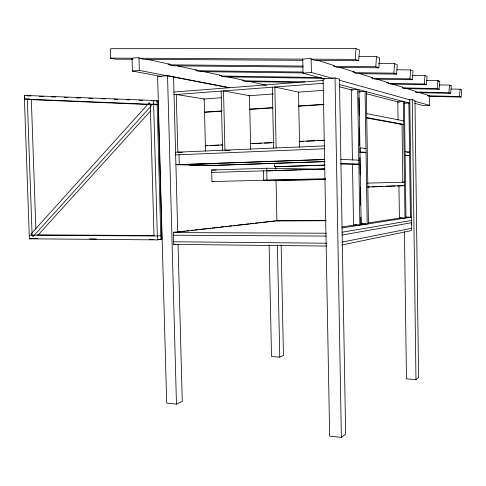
<?xml version="1.0" encoding="UTF-8"?>
<svg xmlns="http://www.w3.org/2000/svg" width="486" height="486" viewBox="0 0 486 486"><rect width="100%" height="100%" fill="white"/><g stroke="black" fill="none" stroke-linecap="round" stroke-linejoin="round"><path stroke-width="0.73" d="M157.136 104.873L153.637 104.399L24.434 99.065L24.573 95.396M132.775 59.292L115.65 59.189L110.292 58.089L110.674 48.673L355.965 48.612L359.458 49.973L358.753 60.647L315.031 60.386L311.149 59.164L355.254 59.401L358.753 60.647M333.299 78.544L311.405 72.457L311.131 58.277L302.754 59.122L138.953 58.241L144.129 59.359L302.924 60.313M355.254 59.401L355.965 48.612M376.48 56.613L379.548 57.81L378.867 67.809L375.793 66.716L376.48 56.613L359.057 56.546M394.553 63.66L397.269 64.723L396.612 74.121L393.891 73.155L394.553 63.66L378.618 63.544M410.597 69.917L413.015 70.865L412.383 79.734L409.959 78.872L410.597 69.917L396.965 69.777M424.934 75.512L427.103 76.357L426.489 84.758L424.321 83.981L424.934 75.512L412.037 75.336M437.825 80.536L439.781 81.302L439.186 89.278L437.23 88.58L437.825 80.536L426.471 80.36M449.471 85.08L451.245 85.773L450.674 93.367L448.9 92.729L449.471 85.08L438.876 84.892M460.084 89.217L461.7 89.849L461.147 97.091L459.531 96.514L460.084 89.217L451.008 89.035M38.054 235.103L150.854 110.638M341.372 437.388L345.643 434.083L339.465 79.182L335.024 77.936L323.105 78.872L329.66 436.07L341.372 437.388L335.024 77.936M404.437 231.609L406.472 378.873L415.98 379.621L418.586 377.604L414.953 100.42L412.268 99.66L409.303 99.855M229.823 87.735L167.53 75.658L157.622 76.527L166.698 403.088L176.473 404.103L182.274 401.466L178.052 244.458M269.116 244.956L271.528 356.542L279.772 357.131L283.447 355.46L281.133 244.835M341.549 245.041L411.533 230.577L409.783 99.83M342.266 242.064L411.502 228.335M342.138 235.024L411.429 222.734M342.089 232.211L411.399 220.492M342.016 227.983L411.35 217.133M342.101 226.938L356.353 224.751M360.855 224.064L362.356 223.833M368.364 222.91L400.622 217.959M325.17 220.401L279.669 220.529L173.332 232.6L173.654 244.391L175.112 244.191M157.44 239.877L161.917 239.319L158.072 101.07L153.527 100.432L24.3 95.39L29.385 238.802L157.44 239.877L153.527 100.432M160.781 235.576L157.33 235.983L29.257 235.2M177.542 231.925L180.555 231.585M182.062 231.415L185.075 231.069M186.581 230.899L188.841 230.643M191.101 230.388L193.361 230.133M194.868 229.963L197.881 229.623M199.388 229.453L206.167 228.687M207.674 228.517L210.687 228.177M212.194 228.001L215.207 227.661M216.713 227.491L218.973 227.235M220.48 227.065L223.493 226.725M225 226.555L228.007 226.215M229.514 226.045L231.773 225.79M233.28 225.619L236.293 225.279M237.8 225.109L249.099 223.827M250.606 223.657L253.619 223.317M255.126 223.147L258.139 222.807M259.646 222.637L261.905 222.381M263.412 222.211L275.465 220.844M110.292 58.089L132.028 58.205L138.935 57.518L139.306 70.397L195.888 81.344M29.385 238.802L37.914 238.45M168.041 64.298L169.517 64.158L169.535 64.845L174.146 65.841L302.96 67.074M132.028 58.205L132.399 71.035L139.306 70.397M195.408 70.215L196.83 70.087L196.848 70.737L200.979 71.63L303.373 72.936M219.32 75.591L221.367 75.421L221.385 76.035L225.109 76.837L322.886 78.349M302.754 59.031L303.033 73.143L311.405 72.457M242.058 80.354L243.535 80.233L243.547 80.816L246.924 81.545L298.319 82.462M352.751 71.995L354.13 71.879L354.142 72.669L357.174 73.617L396.612 74.121M24.434 99.065L27.295 98.834L32.106 235.218M262.233 84.716L266.699 85.22M173.952 92.036L323.147 80.451M174.024 94.673L323.178 83.325M386.771 82.748L388.15 82.644L388.162 83.349L390.598 84.114L426.489 84.758M203.561 99.016L221.725 97.704M248.218 95.785L273.193 93.98M298.167 92.17L323.141 90.366M204.649 112.066L222.047 110.936M249.275 109.168L272.719 107.649M298.434 105.978L324.15 104.314M204.339 112.321L221.701 111.197M249.628 109.386L273.029 107.874M298.69 106.215L323.597 104.599M404.054 103.293L408.89 102.989L410.427 217.272L405.616 217.297M429.533 95.742L429.648 105.353L423.592 105.717L414.825 103.348M399.923 124.556L403.714 124.361L366.754 117.582M205.493 145.66L222.861 144.871M250.8 143.595L274.213 142.526M299.127 141.39L324.047 140.254M205.189 145.8L207.461 145.697M210.487 145.563L218.822 145.18M221.094 145.077L222.612 145.01M252.908 143.631L261.243 143.249M264.269 143.109L271.844 142.769M299.115 141.523L303.659 141.317M306.69 141.177L315.025 140.8M317.297 140.697L324.113 140.387M175.574 152.252L324.326 145.915M175.64 154.876L324.356 148.771M364.597 148.461L365.988 148.406L360.035 147.902L360.102 151.924L366.049 152.355L359.798 152.592M367.61 186.946L369.852 186.861M372.088 186.776L382.537 186.375M385.526 186.26L395.227 185.895M397.469 185.81L404.559 185.64L367.859 187.043M406.794 152.203L409.546 152.1L405.063 151.723M404.771 155.672L409.595 155.502L405.111 155.18M324.551 159.451L175.908 164.705L221.009 165.459L179.291 164.584L179.024 154.736M177.919 164.748L324.575 159.572M211.55 165.44L324.539 161.571M213.287 165.471L325.177 161.65M274.365 163.132L274.444 166.728L325.013 165.094M324.678 165.173L274.444 166.728M213.682 181.527L211.951 181.551L211.665 170.003L266.699 168.259L324.855 169.219L319.575 169.377M211.726 172.433L324.672 169.019M267.877 170.799L281.479 170.392M282.992 170.343L297.347 169.912M298.86 169.863L313.221 169.432M315.487 169.365L324.557 169.092M211.951 181.551L325.608 178.702M325.547 179.425L274.742 180.683L276.042 180.664M367.434 183.131L404.51 182.177L402.414 182.226M323.864 179.468L263.564 180.257L263.357 170.872M405.877 217.151L409.297 217.139M400.397 217.995L403.186 217.983M277.536 220.772L326.003 220.644M326.179 220.717L276.892 220.844L276.036 180.5M362.234 223.852L365.685 223.846M354.853 224.982L359.075 224.982M173.945 232.083L177.718 232.101M173.332 232.6L326.343 233.225M173.405 235.218L326.392 236.081M37.027 234.853L153.947 235.54M89.533 238.869L96.362 238.924M149.5 239.355L154.056 239.391M157.853 239.422L160.89 239.446L157.027 100.924M169.535 64.845L303.325 66.053M333.961 65.501L333.973 66.333L375.793 66.716M378.867 67.809L337.393 67.408L333.973 66.333M266.753 170.768L272.749 170.835M173.581 241.773L326.525 243.213M196.848 70.737L302.693 72.037M354.142 72.669L393.891 73.155M211.665 170.003L216.191 170.051M173.654 244.391L326.58 246.062M221.385 76.035L321.58 77.541M372.076 77.56L372.088 78.301L409.959 78.872M412.383 79.734L374.797 79.151L372.088 78.301M438.263 81.277L439.781 81.302M243.547 80.816L304.825 81.891M388.162 83.349L424.321 83.981M449.732 85.743L451.245 85.773M402.633 87.231L402.645 87.899L437.23 88.58M402.645 87.899L404.844 88.586L439.186 89.278M189.856 165.276L198.926 165.459M415.749 91.38L415.755 92.012L448.9 92.729M450.674 93.367L417.753 92.644L415.755 92.012M427.71 95.165L427.716 95.772L459.531 96.514M461.147 97.091L429.539 96.343L427.716 95.772M340.886 163.6L358.881 164.207L340.771 164.031M28.334 95.876L30.922 95.979M39.937 96.331L43.758 96.483M52.026 96.805L55.841 96.957M64.109 97.279L67.925 97.431M76.199 97.753L80.761 97.935M89.041 98.257L92.844 98.409M101.884 98.761L105.681 98.913M113.967 99.235L117.764 99.387M126.81 99.739L129.841 99.861M138.899 100.213L142.684 100.365M151.741 100.717L154.761 100.839M39.718 96.422L41.231 96.483M51.856 96.902L53.375 96.957M76.891 97.886L78.41 97.941M89.029 98.36L90.548 98.421M156.553 101.015L158.072 101.07M29.221 99.563L148.054 104.496M182.329 152.361L177.827 152.161L176.284 94.503L204.217 98.968L205.529 151.152M340.814 159.335L358.814 160.173M230.103 150.435L224.945 150.15L223.517 90.906L249.488 95.693L250.703 149.299M27.963 98.913L29.306 99.065M26.991 95.712L28.607 95.888M157.13 104.496L153.631 104.022L150.296 104.265L154.013 235.959M366.365 117.958L402.025 124.446L402.827 182.22M132.399 71.035L161.461 76.551M197.377 81.636L228.651 87.687M366.693 113.633L403.666 120.88M146.353 59.128L170.1 64.286M177.518 65.896L196.812 70.087M202.006 71.211L221.3 75.403M226.494 76.533L243.559 80.239M248.753 81.369L264.335 84.752M339.258 86.727L352.611 90.183M360.096 92.127L358.808 91.793L365.077 91.35L367.197 224.04L360.964 224.046L360.855 217.242M366.304 93.737L399.2 102.254M339.428 84.54L409.826 103.239M303.033 73.143L324.952 79.066M339.137 80.172L409.941 99.867M415.05 101.288L429.648 105.353M316.908 60.106L334.234 65.586M340.012 67.414L354.452 71.983M359.506 73.58L372.501 77.693M376.832 79.066L388.381 82.717M391.989 83.859L402.821 87.286M405.707 88.203L415.816 91.398M419.424 92.54L428.087 95.28M31.317 99.302L35.855 228.791M173.545 76.824L177.724 232.32M167.53 75.658L176.473 404.103M200.961 70.986L200.979 71.63M174.128 65.16L174.146 65.841M221.136 91.089L222.564 150.253M276.127 147.969L274.839 87L298.526 92.146L299.613 147.282M275.732 166.097L275.799 169.225M277.403 244.938L279.772 357.131M272.312 87.194L273.606 148.078M266.699 168.259L266.96 180.172M366.347 91.69L368.443 223.846M358.978 89.734L361.183 224.982M358.905 97.838L359.19 115.218M359.397 128.067L359.683 145.448M359.883 157.543L360.162 174.924M360.375 187.772L360.655 205.153M352.441 160.155L351.263 89.837L357.653 89.381L359.877 225.182L353.529 225.188L352.502 163.94M404.832 87.923L404.844 88.586M404.376 101.793L405.974 217.971M398.034 120.006L397.779 101.89L403.404 101.531L405.008 218.123L399.419 218.141L398.963 185.682M412.268 99.66L415.98 379.621M411.581 222.71L411.612 224.805M149.178 102.838L31.134 233.833L33.078 236.597L151.413 105.693L149.178 102.838"/></g></svg>
